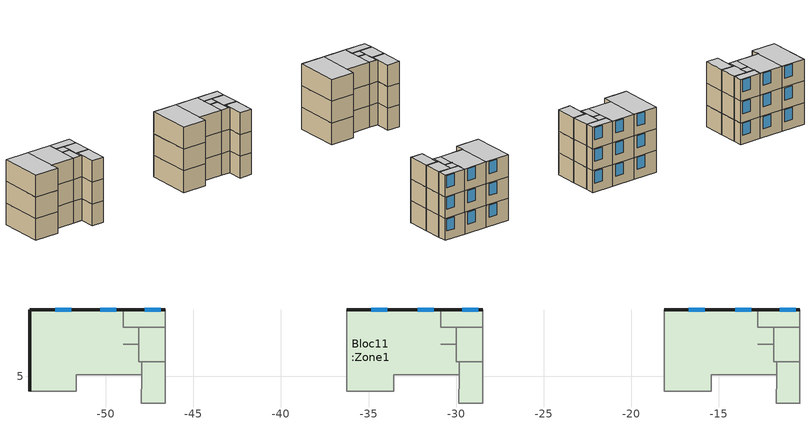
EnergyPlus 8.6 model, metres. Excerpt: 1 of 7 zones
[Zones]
Bloc11:Zone1
 floor to Bloc1:Zone1 (Projet de plancher interne_Reversed_Rev): -10.37,7.8 -12.77,7.8 -12.77,8.8 -10.37,8.8 z2.3; -15.44,4.15 -18.11,4.15 -18.11,8.8 -15.44,8.8 z2.3; -12.77,5.1 -15.44,5.1 -15.44,8.8 -12.77,8.8 z2.3; -11.87,6.83 -12.77,6.83 -12.77,7.8 -11.87,7.8 z2.3; -10.37,5.84 -11.87,5.84 -11.87,7.8 -10.37,7.8 z2.3; -10.37,3.48 -11.72,3.48 -11.71,5.84 -10.37,5.84 z2.3; -11.71,5.09 -11.87,5.09 -11.87,5.84 -11.71,5.84 z2.3; -11.87,5.09 -12.77,5.1 -12.77,6.83 -11.87,6.83 z2.3; -33.56,4.15 -36.23,4.15 -36.23,8.8 -33.56,8.8 z2.3; -30.89,5.1 -33.56,5.1 -33.56,8.8 -30.89,8.8 z2.3; -29.99,6.83 -30.89,6.83 -30.89,7.8 -29.99,7.8 z2.3; -28.49,5.84 -29.99,5.84 -29.99,7.8 -28.49,7.8 z2.3; -28.49,3.48 -29.84,3.48 -29.83,5.84 -28.49,5.84 z2.3; -29.83,5.09 -29.99,5.09 -29.99,5.84 -29.83,5.84 z2.3; -29.99,5.09 -30.89,5.1 -30.89,6.83 -29.99,6.83 z2.3; -28.49,7.8 -30.89,7.8 -30.89,8.8 -28.49,8.8 z2.3; -51.68,4.15 -54.35,4.15 -54.35,8.8 -51.68,8.8 z2.3; -49.01,5.1 -51.68,5.1 -51.68,8.8 -49.01,8.8 z2.3; -48.11,6.83 -49.01,6.83 -49.01,7.8 -48.11,7.8 z2.3; -46.61,5.84 -48.11,5.84 -48.11,7.8 -46.61,7.8 z2.3; -46.61,3.48 -47.96,3.48 -47.95,5.84 -46.61,5.84 z2.3; -47.95,5.09 -48.11,5.09 -48.11,5.84 -47.95,5.84 z2.3; -48.11,5.09 -49.01,5.1 -49.01,6.83 -48.11,6.83 z2.3; -46.61,7.8 -49.01,7.8 -49.01,8.8 -46.61,8.8 z2.3
 floor to Bloc11:Zone1 (Projet de plancher interne_Reversed_Rev): -10.37,7.8 -12.77,7.8 -12.77,8.8 -10.37,8.8 z4.6; -15.44,4.15 -18.11,4.15 -18.11,8.8 -15.44,8.8 z4.6; -12.77,5.1 -15.44,5.1 -15.44,8.8 -12.77,8.8 z4.6; -11.87,6.83 -12.77,6.83 -12.77,7.8 -11.87,7.8 z4.6; -10.37,5.84 -11.87,5.84 -11.87,7.8 -10.37,7.8 z4.6; -10.37,3.48 -11.72,3.48 -11.71,5.84 -10.37,5.84 z4.6; -11.71,5.09 -11.87,5.09 -11.87,5.84 -11.71,5.84 z4.6; -11.87,5.09 -12.77,5.1 -12.77,6.83 -11.87,6.83 z4.6; -15.44,4.15 -18.11,4.15 -18.11,8.8 -15.44,8.8 z6.9; -12.77,5.1 -15.44,5.1 -15.44,8.8 -12.77,8.8 z6.9; -11.87,6.83 -12.77,6.83 -12.77,7.8 -11.87,7.8 z6.9; -10.37,5.84 -11.87,5.84 -11.87,7.8 -10.37,7.8 z6.9; -10.37,3.48 -11.72,3.48 -11.71,5.84 -10.37,5.84 z6.9; -11.71,5.09 -11.87,5.09 -11.87,5.84 -11.71,5.84 z6.9; -11.87,5.09 -12.77,5.1 -12.77,6.83 -11.87,6.83 z6.9; -10.37,7.8 -12.77,7.8 -12.77,8.8 -10.37,8.8 z6.9; -33.56,4.15 -36.23,4.15 -36.23,8.8 -33.56,8.8 z4.6; -30.89,5.1 -33.56,5.1 -33.56,8.8 -30.89,8.8 z4.6; -29.99,6.83 -30.89,6.83 -30.89,7.8 -29.99,7.8 z4.6; -28.49,5.84 -29.99,5.84 -29.99,7.8 -28.49,7.8 z4.6; -28.49,3.48 -29.84,3.48 -29.83,5.84 -28.49,5.84 z4.6; -29.83,5.09 -29.99,5.09 -29.99,5.84 -29.83,5.84 z4.6; -29.99,5.09 -30.89,5.1 -30.89,6.83 -29.99,6.83 z4.6; -28.49,7.8 -30.89,7.8 -30.89,8.8 -28.49,8.8 z4.6; -33.56,4.15 -36.23,4.15 -36.23,8.8 -33.56,8.8 z6.9; -30.89,5.1 -33.56,5.1 -33.56,8.8 -30.89,8.8 z6.9; -29.99,6.83 -30.89,6.83 -30.89,7.8 -29.99,7.8 z6.9; -28.49,5.84 -29.99,5.84 -29.99,7.8 -28.49,7.8 z6.9; -28.49,3.48 -29.84,3.48 -29.83,5.84 -28.49,5.84 z6.9; -29.83,5.09 -29.99,5.09 -29.99,5.84 -29.83,5.84 z6.9; -29.99,5.09 -30.89,5.1 -30.89,6.83 -29.99,6.83 z6.9; -28.49,7.8 -30.89,7.8 -30.89,8.8 -28.49,8.8 z6.9; -51.68,4.15 -54.35,4.15 -54.35,8.8 -51.68,8.8 z4.6; -49.01,5.1 -51.68,5.1 -51.68,8.8 -49.01,8.8 z4.6; -48.11,6.83 -49.01,6.83 -49.01,7.8 -48.11,7.8 z4.6; -46.61,5.84 -48.11,5.84 -48.11,7.8 -46.61,7.8 z4.6; -46.61,3.48 -47.96,3.48 -47.95,5.84 -46.61,5.84 z4.6; -47.95,5.09 -48.11,5.09 -48.11,5.84 -47.95,5.84 z4.6; -48.11,5.09 -49.01,5.1 -49.01,6.83 -48.11,6.83 z4.6; -46.61,7.8 -49.01,7.8 -49.01,8.8 -46.61,8.8 z4.6; -51.68,4.15 -54.35,4.15 -54.35,8.8 -51.68,8.8 z6.9; -49.01,5.1 -51.68,5.1 -51.68,8.8 -49.01,8.8 z6.9; -48.11,6.83 -49.01,6.83 -49.01,7.8 -48.11,7.8 z6.9; -46.61,5.84 -48.11,5.84 -48.11,7.8 -46.61,7.8 z6.9; -46.61,3.48 -47.96,3.48 -47.95,5.84 -46.61,5.84 z6.9; -47.95,5.09 -48.11,5.09 -48.11,5.84 -47.95,5.84 z6.9; -48.11,5.09 -49.01,5.1 -49.01,6.83 -48.11,6.83 z6.9; -46.61,7.8 -49.01,7.8 -49.01,8.8 -46.61,8.8 z6.9
 wall outside (Mur Clot): -10.37,8.8 -12.77,8.8 -15.44,8.8 -18.11,8.8 / -28.49,8.8 -30.89,8.8 -33.56,8.8 -36.23,8.8 / -46.61,8.8 -49.01,8.8 -51.68,8.8 -54.35,8.8 -54.35,4.15 z2.3:4.6; -10.37,8.8 -12.77,8.8 -15.44,8.8 -18.11,8.8 / -28.49,8.8 -30.89,8.8 -33.56,8.8 -36.23,8.8 / -46.61,8.8 -49.01,8.8 -51.68,8.8 -54.35,8.8 -54.35,4.15 z4.6:6.9; -10.37,8.8 -12.77,8.8 -15.44,8.8 -18.11,8.8 / -28.49,8.8 -30.89,8.8 -33.56,8.8 -36.23,8.8 / -46.61,8.8 -49.01,8.8 -51.68,8.8 -54.35,8.8 -54.35,4.15 z6.9:9.2
 wall to Bloc1:Zone9 (Projet de cloison_Rev): -10.37,3.48 -10.37,5.84 -10.37,7.8 -10.37,8.8 / -28.49,3.48 -28.49,5.84 -28.49,7.8 -28.49,8.8 / -46.61,3.48 -46.61,5.84 -46.61,7.8 -46.61,8.8 z2.3:4.6; -10.37,3.48 -10.37,5.84 -10.37,7.8 -10.37,8.8 / -28.49,3.48 -28.49,5.84 -28.49,7.8 -28.49,8.8 / -46.61,3.48 -46.61,5.84 -46.61,7.8 -46.61,8.8 z4.6:6.9; -10.37,3.48 -10.37,5.84 -10.37,7.8 -10.37,8.8 / -28.49,3.48 -28.49,5.84 -28.49,7.8 -28.49,8.8 / -46.61,3.48 -46.61,5.84 -46.61,7.8 -46.61,8.8 z6.9:9.2
 wall to Bloc11:Zone16 (Projet de cloison_Rev): -18.11,8.8 -18.11,4.15 -15.44,4.15 -15.44,5.1 -12.77,5.1 -11.71,5.09 -11.72,3.48 -10.37,3.48 / -36.23,8.8 -36.23,4.15 -33.56,4.15 -33.56,5.1 -30.89,5.1 -29.83,5.09 -29.84,3.48 -28.49,3.48 / -54.35,4.15 -51.68,4.15 -51.68,5.1 -49.01,5.1 -47.95,5.09 -47.96,3.48 -46.61,3.48 z2.3:4.6; -18.11,8.8 -18.11,4.15 -15.44,4.15 -15.44,5.1 -12.77,5.1 -11.71,5.09 -11.72,3.48 -10.37,3.48 / -36.23,8.8 -36.23,4.15 -33.56,4.15 -33.56,5.1 -30.89,5.1 -29.83,5.09 -29.84,3.48 -28.49,3.48 / -54.35,4.15 -51.68,4.15 -51.68,5.1 -49.01,5.1 -47.95,5.09 -47.96,3.48 -46.61,3.48 z4.6:6.9; -18.11,8.8 -18.11,4.15 -15.44,4.15 -15.44,5.1 -12.77,5.1 -11.71,5.09 -11.72,3.48 -10.37,3.48 / -36.23,8.8 -36.23,4.15 -33.56,4.15 -33.56,5.1 -30.89,5.1 -29.83,5.09 -29.84,3.48 -28.49,3.48 / -54.35,4.15 -51.68,4.15 -51.68,5.1 -49.01,5.1 -47.95,5.09 -47.96,3.48 -46.61,3.48 z6.9:9.2
 wall to Bloc11:Zone1 (Projet de cloison): -12.77,8.8 -12.77,7.8 -11.87,7.8 -10.37,7.8 / -12.77,6.83 -11.87,6.83 -11.87,7.8 / -11.87,6.83 -11.87,5.84 -11.71,5.84 -10.37,5.84 / -11.71,5.84 -11.71,5.09 / -30.89,6.83 -29.99,6.83 -29.99,7.8 -30.89,7.8 -30.89,8.8 / -28.49,7.8 -29.99,7.8 / -29.99,6.83 -29.99,5.84 -29.83,5.84 -28.49,5.84 / -29.83,5.84 -29.83,5.09 / -49.01,6.83 -48.11,6.83 -48.11,7.8 -49.01,7.8 -49.01,8.8 / -46.61,7.8 -48.11,7.8 / -48.11,6.83 -48.11,5.84 -47.95,5.84 -46.61,5.84 / -47.95,5.84 -47.95,5.09 z2.3:4.6; -12.77,6.83 -11.87,6.83 -11.87,7.8 -12.77,7.8 -12.77,8.8 / -10.37,7.8 -11.87,7.8 / -11.87,6.83 -11.87,5.84 -11.71,5.84 -10.37,5.84 / -11.71,5.84 -11.71,5.09 / -30.89,6.83 -29.99,6.83 -29.99,7.8 -30.89,7.8 -30.89,8.8 / -28.49,7.8 -29.99,7.8 / -29.99,6.83 -29.99,5.84 -29.83,5.84 -28.49,5.84 / -29.83,5.84 -29.83,5.09 / -49.01,6.83 -48.11,6.83 -48.11,7.8 -49.01,7.8 -49.01,8.8 / -46.61,7.8 -48.11,7.8 / -48.11,6.83 -48.11,5.84 -47.95,5.84 -46.61,5.84 / -47.95,5.84 -47.95,5.09 z4.6:6.9; -12.77,6.83 -11.87,6.83 -11.87,7.8 -12.77,7.8 -12.77,8.8 / -10.37,7.8 -11.87,7.8 / -11.87,6.83 -11.87,5.84 -11.71,5.84 -10.37,5.84 / -11.71,5.84 -11.71,5.09 / -30.89,6.83 -29.99,6.83 -29.99,7.8 -30.89,7.8 -30.89,8.8 / -28.49,7.8 -29.99,7.8 / -29.99,6.83 -29.99,5.84 -29.83,5.84 -28.49,5.84 / -29.83,5.84 -29.83,5.09 / -49.01,6.83 -48.11,6.83 -48.11,7.8 -49.01,7.8 -49.01,8.8 / -46.61,7.8 -48.11,7.8 / -48.11,6.83 -48.11,5.84 -47.95,5.84 -46.61,5.84 / -47.95,5.84 -47.95,5.09 z6.9:9.2
 wall to Bloc11:Zone1 (Projet de cloison_Rev): -10.37,7.8 -11.87,7.8 -12.77,7.8 -12.77,8.8 / -11.87,7.8 -11.87,6.83 -12.77,6.83 / -10.37,5.84 -11.71,5.84 -11.87,5.84 -11.87,6.83 / -11.71,5.09 -11.71,5.84 / -30.89,8.8 -30.89,7.8 -29.99,7.8 -29.99,6.83 -30.89,6.83 / -29.99,7.8 -28.49,7.8 / -28.49,5.84 -29.83,5.84 -29.99,5.84 -29.99,6.83 / -29.83,5.09 -29.83,5.84 / -49.01,8.8 -49.01,7.8 -48.11,7.8 -48.11,6.83 -49.01,6.83 / -48.11,7.8 -46.61,7.8 / -46.61,5.84 -47.95,5.84 -48.11,5.84 -48.11,6.83 / -47.95,5.09 -47.95,5.84 z2.3:4.6; -12.77,8.8 -12.77,7.8 -11.87,7.8 -11.87,6.83 -12.77,6.83 / -11.87,7.8 -10.37,7.8 / -10.37,5.84 -11.71,5.84 -11.87,5.84 -11.87,6.83 / -11.71,5.09 -11.71,5.84 / -30.89,8.8 -30.89,7.8 -29.99,7.8 -29.99,6.83 -30.89,6.83 / -29.99,7.8 -28.49,7.8 / -28.49,5.84 -29.83,5.84 -29.99,5.84 -29.99,6.83 / -29.83,5.09 -29.83,5.84 / -49.01,8.8 -49.01,7.8 -48.11,7.8 -48.11,6.83 -49.01,6.83 / -48.11,7.8 -46.61,7.8 / -46.61,5.84 -47.95,5.84 -48.11,5.84 -48.11,6.83 / -47.95,5.09 -47.95,5.84 z4.6:6.9; -12.77,8.8 -12.77,7.8 -11.87,7.8 -11.87,6.83 -12.77,6.83 / -11.87,7.8 -10.37,7.8 / -10.37,5.84 -11.71,5.84 -11.87,5.84 -11.87,6.83 / -11.71,5.09 -11.71,5.84 / -30.89,8.8 -30.89,7.8 -29.99,7.8 -29.99,6.83 -30.89,6.83 / -29.99,7.8 -28.49,7.8 / -28.49,5.84 -29.83,5.84 -29.99,5.84 -29.99,6.83 / -29.83,5.09 -29.83,5.84 / -49.01,8.8 -49.01,7.8 -48.11,7.8 -48.11,6.83 -49.01,6.83 / -48.11,7.8 -46.61,7.8 / -46.61,5.84 -47.95,5.84 -48.11,5.84 -48.11,6.83 / -47.95,5.09 -47.95,5.84 z6.9:9.2
 window x2 (1001): -10.61,8.8 -11.53,8.8 / -15.82,8.8 -16.74,8.8 / -13.15,8.8 -14.07,8.8 / -33.94,8.8 -34.86,8.8 / -31.27,8.8 -32.19,8.8 / -28.73,8.8 -29.65,8.8 / -51.98,8.8 -52.89,8.8 / -49.39,8.8 -50.31,8.8 / -46.85,8.8 -47.77,8.8 z3.24:4.51; -15.82,8.8 -16.74,8.8 / -13.15,8.8 -14.07,8.8 / -10.61,8.8 -11.53,8.8 / -33.94,8.8 -34.86,8.8 / -31.27,8.8 -32.19,8.8 / -28.73,8.8 -29.65,8.8 / -51.98,8.8 -52.89,8.8 / -49.39,8.8 -50.31,8.8 / -46.85,8.8 -47.77,8.8 z5.54:6.81; -15.82,8.8 -16.74,8.8 / -13.15,8.8 -14.07,8.8 / -10.61,8.8 -11.53,8.8 / -33.94,8.8 -34.86,8.8 / -31.27,8.8 -32.19,8.8 / -28.73,8.8 -29.65,8.8 / -51.98,8.8 -52.89,8.8 / -49.39,8.8 -50.31,8.8 / -46.85,8.8 -47.77,8.8 z7.84:9.11
 ceiling to Bloc14:Zone1 (Projet de plancher interne_Reversed): -18.11,4.15 -15.44,4.15 -15.44,8.8 -18.11,8.8 z9.2; -15.44,5.1 -12.77,5.1 -12.77,8.8 -15.44,8.8 z9.2; -12.77,6.83 -11.87,6.83 -11.87,7.8 -12.77,7.8 z9.2; -11.87,5.84 -10.37,5.84 -10.37,7.8 -11.87,7.8 z9.2; -11.72,3.48 -10.37,3.48 -10.37,5.84 -11.71,5.84 z9.2; -11.87,5.09 -11.71,5.09 -11.71,5.84 -11.87,5.84 z9.2; -12.77,5.1 -11.87,5.09 -11.87,6.83 -12.77,6.83 z9.2; -12.77,7.8 -10.37,7.8 -10.37,8.8 -12.77,8.8 z9.2; -36.23,4.15 -33.56,4.15 -33.56,8.8 -36.23,8.8 z9.2; -33.56,5.1 -30.89,5.1 -30.89,8.8 -33.56,8.8 z9.2; -30.89,6.83 -29.99,6.83 -29.99,7.8 -30.89,7.8 z9.2; -29.99,5.84 -28.49,5.84 -28.49,7.8 -29.99,7.8 z9.2; -29.84,3.48 -28.49,3.48 -28.49,5.84 -29.83,5.84 z9.2; -29.99,5.09 -29.83,5.09 -29.83,5.84 -29.99,5.84 z9.2; -30.89,5.1 -29.99,5.09 -29.99,6.83 -30.89,6.83 z9.2; -30.89,7.8 -28.49,7.8 -28.49,8.8 -30.89,8.8 z9.2; -54.35,4.15 -51.68,4.15 -51.68,8.8 -54.35,8.8 z9.2; -51.68,5.1 -49.01,5.1 -49.01,8.8 -51.68,8.8 z9.2; -49.01,6.83 -48.11,6.83 -48.11,7.8 -49.01,7.8 z9.2; -48.11,5.84 -46.61,5.84 -46.61,7.8 -48.11,7.8 z9.2; -47.96,3.48 -46.61,3.48 -46.61,5.84 -47.95,5.84 z9.2; -48.11,5.09 -47.95,5.09 -47.95,5.84 -48.11,5.84 z9.2; -49.01,5.1 -48.11,5.09 -48.11,6.83 -49.01,6.83 z9.2; -49.01,7.8 -46.61,7.8 -46.61,8.8 -49.01,8.8 z9.2
[Building]
Building: North Axis=0; Terrain=Suburbs; Loads Convergence Tolerance Value=0.04; Temperature Convergence Tolerance Value=0.4; Solar Distribution=MinimalShadowing; Maximum Number of Warmup Days=25; Minimum Number of Warmup Days=6
[Site:Location]
Clot Francais (01-01:31-12)  (01-01:31-12): Latitude=48.77; Longitude=2; Time Zone=1; Elevation=168
[SizingPeriod:DesignDay]
Winter Design Day in Barre Montreau (01-01:31-12): Month=1; Day of Month=15; Day Type=WinterDesignDay; Maximum DryBulb Temperature=-4.6; Daily DryBulb Temperature Range=0; Humidity Condition Type=WetBulb; Wetbulb or DewPoint at Maximum DryBulb=-4.6; Barometric Pressure=99323; Wind Speed=8.4; Wind Direction=0; Rain Indicator=No; Snow Indicator=No; Daylight Saving Time Indicator=No; Sky Clearness=0
[Site:GroundTemperature:BuildingSurface]
18, 18, 18, 18, 18, 18, 18, 18, 18, 18, 18, 18
[Site:GroundTemperature:FCfactorMethod]
January Ground Temperature=3.98; February Ground Temperature=5.32; March Ground Temperature=7.94; April Ground Temperature=10.41; May Ground Temperature=15.09; June Ground Temperature=17.56; July Ground Temperature=18.24; August Ground Temperature=16.99; September Ground Temperature=14.1; October Ground Temperature=10.5; November Ground Temperature=6.96; December Ground Temperature=4.62
[Site:GroundTemperature:Shallow]
14, 14, 14, 14, 14, 14, 14, 14, 14, 14, 14, 14
[Site:GroundTemperature:Deep]
14, 14, 14, 14, 14, 14, 14, 14, 14, 14, 14, 14
[Site:GroundReflectance]
0.2, 0.2, 0.2, 0.2, 0.2, 0.2, 0.2, 0.2, 0.2, 0.2, 0.2, 0.2
[Site:GroundReflectance:SnowModifier]
2, 2
[Material] Roughness=Rough; Thermal Absorptance=0.9
Name | Thickness | Conductivity | Density | Specific Heat | Solar Absorptance | Visible Absorptance
Cast Concrete (Dense)_01 | 0.1 | 1.4 | 2100 | 840 | 0.6 | 0.6
Gypsum Plasterboard_0025 | 0.025 | 0.25 | 900 | 1000 | 0.5 | 0.5
Pinned board R-4.2 InsulationExpanded polystyrene extruded (smooth skin)(roof)_005 | 0.05 | 0.026 | 30 | 1470 | 0.7 | 0.7
Aerated Concrete Slab_02 | 0.2 | 0.16 | 500 | 840 | 0.6 | 0.6
Cement/plaster/mortar - plasterboard_0013 | 0.013 | 0.16 | 950 | 840 | 0.6 | 0.6
[Material:NoMass] Roughness=Rough; Thermal Resistance=0.15; Thermal Absorptance=0.9; Solar Absorptance=0.7; Visible Absorptance=0.7
5_RVAL_2; 6_RVAL_2
[WindowMaterial:Glazing]
2: Optical Data Type=SpectralAverage; Thickness=0.003; Solar Transmittance at Normal Incidence=0.837; Front Side Solar Reflectance at Normal Incidence=0.075; Back Side Solar Reflectance at Normal Incidence=0.075; Visible Transmittance at Normal Incidence=0.898; Front Side Visible Reflectance at Normal Incidence=0.081; Back Side Visible Reflectance at Normal Incidence=0.081; Infrared Transmittance at Normal Incidence=0; Front Side Infrared Hemispherical Emissivity=0.84; Back Side Infrared Hemispherical Emissivity=0.84; Conductivity=0.9; Dirt Correction Factor for Solar and Visible Transmittance=1
[WindowMaterial:Gas]
1001: Gas Type=Air; Thickness=0.006
[Construction]
Projet de plancher interne_Reversed; Projet de plancher interne_Reversed_Rev: Cast Concrete (Dense)_01
Projet de cloison: Gypsum Plasterboard_0025, 5_RVAL_2, Gypsum Plasterboard_0025
Projet de cloison_Rev: Gypsum Plasterboard_0025, 6_RVAL_2, Gypsum Plasterboard_0025
Mur Clot: Pinned board R-4.2 InsulationExpanded polystyrene extruded (smooth skin)(roof)_005, Aerated Concrete Slab_02, Cement/plaster/mortar - plasterboard_0013
1001: 2, 1001, 2
[Zone]
Bloc11:Zone1: Type=1; Multiplier=1; Volume=523.6425; Floor Area=238.0193; Zone Inside Convection Algorithm=TARP; Part of Total Floor Area=Yes
[People]
People Bloc11:Zone1: Zone or ZoneList=Bloc11:Zone1; Number of People Schedule=Residential Occ; Number of People Calculation Method=People/Area; People per Zone Floor Area=0.111; Fraction Radiant=0.3; Sensible Heat Fraction=AutoCalculate; Activity Level Schedule=Activity Schedule 8898; Carbon Dioxide Generation Rate=3.82e-08; Enable ASHRAE 55 Comfort Warnings=No; Mean Radiant Temperature Calculation Type=ZoneAveraged; Work Efficiency Schedule=Work efficiency; Clothing Insulation Calculation Method=ClothingInsulationSchedule; Clothing Insulation Schedule=Clothing Schedule 8898; Air Velocity Schedule=AirVelocitySchedule
[Lights]
Bloc11:Zone1 General lighting: Zone or ZoneList=Bloc11:Zone1; Schedule=Office_OpenOff_Light; Design Level Calculation Method=Watts/Area; Watts per Zone Floor Area=20; Return Air Fraction=0; Fraction Radiant=0.42; Fraction Visible=0.18; Fraction Replaceable=1; EndUse Subcategory=ELECTRIC EQUIPMENT#Bloc11:Zone1#GeneralLights
[OtherEquipment]
Bloc11:Zone1 Equipment 1: Fuel Type=Electricity; Zone or ZoneList=Bloc11:Zone1; Schedule=Office_OpenOff_Equip; Design Level Calculation Method=Watts/Area; Power per Zone Floor Area=11.77; Fraction Latent=0; Fraction Radiant=0.2; Fraction Lost=0; Carbon Dioxide Generation Rate=0; EndUse Subcategory=ELECTRIC EQUIPMENT#Bloc11:Zone1#05
[ZoneInfiltration:DesignFlowRate]
Bloc11:Zone1 Infiltration: Zone or ZoneList=Bloc11:Zone1; Schedule=On 24/7; Design Flow Rate Calculation Method=Flow/zone; Design Flow Rate=0.101819; Constant Term Coefficient=1; Temperature Term Coefficient=0; Velocity Term Coefficient=0; Velocity Squared Term Coefficient=0
[ZoneVentilation:DesignFlowRate]
Bloc11Zone1Nat_Vent: Zone or ZoneList=Bloc11:Zone1; Schedule=Schedule Occ IGC RT2012; Design Flow Rate Calculation Method=Flow/zone; Design Flow Rate=2.30114; Ventilation Type=NATURAL; Fan Pressure Rise=0; Fan Total Efficiency=1; Constant Term Coefficient=1; Temperature Term Coefficient=0; Velocity Term Coefficient=0; Velocity Squared Term Coefficient=0; Minimum Indoor Temperature=24; Maximum Indoor Temperature=100; Delta Temperature=0; Minimum Outdoor Temperature=-100; Maximum Outdoor Temperature=100; Maximum Wind Speed=40
[DesignSpecification:OutdoorAir]
Bloc11:Zone1: Outdoor Air Method=Sum; Outdoor Air Flow per Person=0.01; Outdoor Air Flow per Zone Floor Area=0; Outdoor Air Flow per Zone=0; Outdoor Air Flow Air Changes per Hour=0; Outdoor Air Schedule=Office_OpenOff_Occ
[DesignSpecification:ZoneAirDistribution]
Bloc11:Zone1: Zone Air Distribution Effectiveness in Cooling Mode=1; Zone Air Distribution Effectiveness in Heating Mode=1
[Sizing:Zone]
Bloc11:Zone1: Zone Cooling Design Supply Air Temperature Input Method=SupplyAirTemperature; Zone Cooling Design Supply Air Temperature=12; Zone Cooling Design Supply Air Temperature Difference=0; Zone Heating Design Supply Air Temperature Input Method=SupplyAirTemperature; Zone Heating Design Supply Air Temperature=35; Zone Heating Design Supply Air Temperature Difference=0; Zone Cooling Design Supply Air Humidity Ratio=0.0077; Zone Heating Design Supply Air Humidity Ratio=0.0156; Design Specification Outdoor Air Object=Bloc11:Zone1; Zone Heating Sizing Factor=1.25; Zone Cooling Sizing Factor=1.15; Cooling Design Air Flow Method=DesignDay; Cooling Minimum Air Flow Fraction=0; Heating Design Air Flow Method=DesignDay; Design Specification Zone Air Distribution Object=Bloc11:Zone1
[ZoneControl:Thermostat]
Bloc11:Zone1 Thermostat: Zone or ZoneList=Bloc11:Zone1; Control Type Schedule=Zone Control Type Sched; Control 1=Dual Setpoint - Zone Bloc11:Zone1
[ThermostatSetpoint:DualSetpoint]
Dual Setpoint - Zone Bloc11:Zone1: Heating Setpoint Temperature Schedule=Bloc11:Zone1 Heating Setpoint Schedule; Cooling Setpoint Temperature Schedule=Bloc11:Zone1 Cooling SP Sch
[ZoneHVAC:IdealLoadsAirSystem]
Bloc11:Zone1 Ideal Loads Air: Maximum Heating Supply Air Temperature=35; Minimum Cooling Supply Air Temperature=12; Maximum Heating Supply Air Humidity Ratio=0.0156; Minimum Cooling Supply Air Humidity Ratio=0.0077; Heating Limit=LimitCapacity; Cooling Limit=LimitFlowRateAndCapacity; Heating Availability Schedule=Schedule Heating RT2012; Cooling Availability Schedule=Off; Dehumidification Control Type=None; Humidification Control Type=None; Design Specification Outdoor Air Object=Bloc11:Zone1; Outdoor Air Economizer Type=NoEconomizer; Heat Recovery Type=None
[Zone equipment]
Bloc11:Zone1: Bloc11:Zone1 Ideal Loads Air
[WaterUse:Equipment]
DHW Bloc11:Zone1: EndUse Subcategory=DHW Bloc11:Zone1; Peak Flow Rate=1.46925e-06; Flow Rate Fraction Schedule=Office_OpenOff_Occ; Target Temperature Schedule=DHW Supply Temperature Bloc11:Zone1; Hot Water Supply Temperature Schedule=DHW Supply Temperature Bloc11:Zone1; Cold Water Supply Temperature Schedule=DHW Mains Temperature Bloc11:Zone1; Zone=Bloc11:Zone1
[Schedule:Day:Hourly]
Off: 0, 0, 0, 0, 0, 0, 0, 0, 0, 0, 0, 0, 0, 0, 0, 0, 0, 0, 0, 0, 0, 0, 0, 0
Summer Control Type Day Sch; Winter Control Type Day Sch: 4, 4, 4, 4, 4, 4, 4, 4, 4, 4, 4, 4, 4, 4, 4, 4, 4, 4, 4, 4, 4, 4, 4, 4
[Schedule:Week:Daily]
Off: Off, Off, Off, Off, Off, Off, Off, Off, Off, Off, Off, Off
Summer Control Type Week Sch: Summer Control Type Day Sch, Summer Control Type Day Sch, Summer Control Type Day Sch, Summer Control Type Day Sch, Summer Control Type Day Sch, Summer Control Type Day Sch, Summer Control Type Day Sch, Summer Control Type Day Sch, Summer Control Type Day Sch, Summer Control Type Day Sch, Summer Control Type Day Sch, Summer Control Type Day Sch
Winter Control Type Week Sch: Winter Control Type Day Sch, Winter Control Type Day Sch, Winter Control Type Day Sch, Winter Control Type Day Sch, Winter Control Type Day Sch, Winter Control Type Day Sch, Winter Control Type Day Sch, Winter Control Type Day Sch, Winter Control Type Day Sch, Winter Control Type Day Sch, Winter Control Type Day Sch, Winter Control Type Day Sch
[Schedule:Year]
Zone Control Type Sched: Winter Control Type Week Sch, 1, 1, 3, 31, Summer Control Type Week Sch, 4, 1, 9, 30, Winter Control Type Week Sch, 10, 1, 12, 31
[Schedule:Compact]
Off; Work efficiency: Through: 12/31, For: AllDays, Until: 24:00, 0
AirVelocitySchedule: Through: 12/31, For: AllDays, Until: 24:00, .137
On 24/7: Through: 12/31, For: AllDays, Until: 24:00, 1
Office_OpenOff_Occ: Through: 31 Dec, For: Weekdays SummerDesignDay, Until: 07:00, 0, Until: 08:00, 0.25, Until: 09:00, 0.5, Until: 12:00, 1, Until: 14:00, 0.75, Until: 17:00, 1, Until: 18:00, 0.5, Until: 19:00, 0.25, Until: 24:00, 0, For: Weekends, Until: 24:00, 0, For: Holidays, Until: 24:00, 0, For: WinterDesignDay AllOtherDays, Until: 24:00, 0
Office_OpenOff_Equip: Through: 31 Dec, For: Weekdays SummerDesignDay, Until: 07:00, 0.05394, Until: 20:00, 1, Until: 24:00, 0.05394, For: Weekends, Until: 24:00, 0.05394, For: Holidays, Until: 24:00, 0.05394, For: WinterDesignDay AllOtherDays, Until: 24:00, 0
Office_OpenOff_Light: Through: 31 Dec, For: Weekdays SummerDesignDay, Until: 07:00, 0, Until: 19:00, 1, Until: 24:00, 0, For: Weekends, Until: 24:00, 0, For: Holidays, Until: 24:00, 0, For: WinterDesignDay AllOtherDays, Until: 24:00, 0
Residential Occ: Through: 31 Dec, For: Weekdays, Until: 05:00, 1, Until: 06:00, 0.8, Until: 08:00, 0.75, Until: 09:00, 0.5, Until: 15:00, 0.43, Until: 18:00, 0.5, Until: 21:00, 0.75, Until: 24:00, 0.8, For: Saturday, Until: 07:00, 1, Until: 08:00, 0.8, Until: 09:00, 0.75, Until: 10:00, 0.5, Until: 15:00, 0.43, Until: 18:00, 0.5, Until: 21:00, 0.75, Until: 24:00, 0.8, For: Sunday Holidays, Until: 07:00, 1, Until: 08:00, 0.8, Until: 09:00, 0.75, Until: 10:00, 0.5, Until: 15:00, 0.43, Until: 18:00, 0.5, Until: 21:00, 0.75, Until: 24:00, 0.8, For: SummerDesignDay, Until: 24:00, 1, For: AllOtherDays, Until: 24:00, 0
Activity Schedule 8898: Through: 12/31, For: AllDays, Until: 24:00, 110.7
Clothing Schedule 8898: Through: 4/1, For: AllDays, Until: 24:00, 1, Through: 9/30, For: AllDays, Until: 24:00, .5, Through: 12/31, For: AllDays, Until: 24:00, 1
DHW Supply Temperature Bloc11:Zone1: Through: 12/31, For: AllDays, Until: 24:00, 65
DHW Mains Temperature Bloc11:Zone1: Through: 12/31, For: AllDays, Until: 24:00, 10
Bloc11:Zone1 Heating Setpoint Schedule: Through: 31 Dec, For: Weekdays SummerDesignDay, Until: 05:00, 12, Until: 19:00, 20, Until: 24:00, 12, For: WinterDesignDay, Until: 24:00, 20, For: Weekends, Until: 24:00, 12, For: Holidays, Until: 24:00, 12, For: AllOtherDays, Until: 24:00, -50
Bloc11:Zone1 Cooling SP Sch: Through: 31 Dec, For: Weekdays SummerDesignDay, Until: 05:00, 100, Until: 19:00, 24, Until: 24:00, 100, For: Weekends, Until: 24:00, 100, For: Holidays, Until: 24:00, 100, For: WinterDesignDay AllOtherDays, Until: 24:00, 100
Schedule Heating RT2012: Through: 31 Dec, For: Monday Tuesday Thursday Friday SummerDesignDay WinterDesignDay, Until: 10:00, 19, Until: 18:00, 16, Until: 24:00, 19, For: Wednesday, Until: 10:00, 19, Until: 14:00, 16, Until: 24:00, 19, For: Weekends, Until: 24:00, 19, For: AllOtherDays, Until: 24:00, -50
Schedule Occ IGC RT2012: Through: 31 Dec, For: Monday Tuesday Thursday Friday SummerDesignDay WinterDesignDay, Until: 10:00, 1, Until: 18:00, 0, Until: 24:00, 1, For: Wednesday, Until: 10:00, 1, Until: 14:00, 0, Until: 24:00, 1, For: Weekends, Until: 24:00, 1, For: AllOtherDays, Until: 24:00, 0
